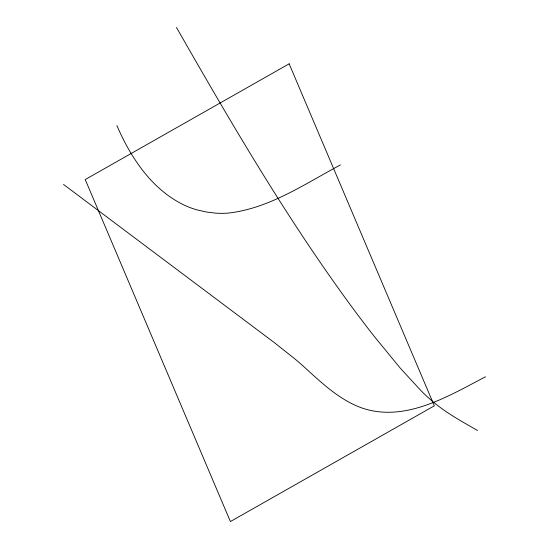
<?xml version="1.0" encoding="UTF-8"?>
<svg xmlns="http://www.w3.org/2000/svg" width="549" height="549" viewBox="0 0 549 549"><rect width="100%" height="100%" fill="white"/><g stroke="black" fill="none" stroke-linecap="round" stroke-linejoin="round"><path stroke-width="0.82" d="M340.442 164.933C304.702 183.942 269.504 208.407 228.329 213.081A101.812 89.926 -60.3 0 1 215.304 213.115L206.067 211.955L197.077 209.896A109.622 96.823 -60.3 0 1 185.342 205.649C152.32 190.304 130.882 158.043 116.903 125.577M485.488 376.786C448.416 396.124 405.038 422.819 361.818 407.948C339.001 399.686 321.234 382.468 303.611 366.464A487.334 430.437 -60.3 0 0 294.799 358.833L274.184 342.514L63.512 184.43M477.541 430.498C461.393 421.22 444.862 412.23 430.8 399.871A167.301 43.769 60.4 0 1 421.378 391.087L400.324 368.201L374.905 337.216A462.855 121.096 60.4 0 1 364.879 324.301L355.773 312.251A353.151 92.397 60.4 0 1 347.174 300.536C283.936 213.636 229.75 120.656 176.469 27.45M289.151 63.821L85.232 179.55L230.402 521.55L434.321 405.821L289.151 63.821"/></g></svg>
